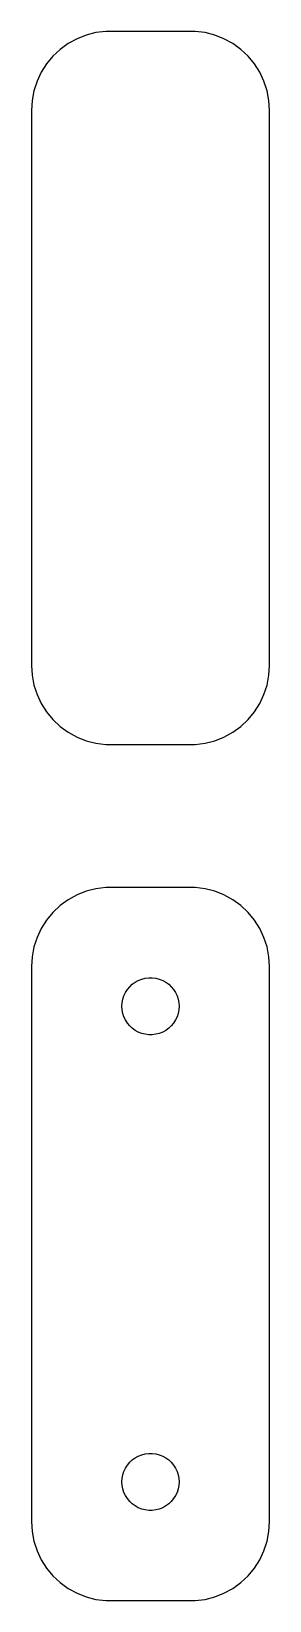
# Model space of a CAD drawing. Header units: metres. Extents: x -7.5 to 7.5, y 31.5 to 130.5.
import ezdxf

# ---------------------------------------------------------------- set-up
doc = ezdxf.new("R2010")
doc.units = ezdxf.units.M

msp = doc.modelspace()

# ---------------------------------------------------------------- linework, layer by layer
for p, q in [((-5.17912, 129.722), (-5.68712, 129.353)), ((-4.62889, 130.024), (-5.17912, 129.722)), ((-4.04507, 130.255), (-4.62889, 130.024)), ((-3.4369, 130.411), (-4.04507, 130.255)), ((-2.81395, 130.49), (-3.4369, 130.411)), ((2.81395, 130.49), (-2.81395, 130.49)), ((3.4369, 130.411), (2.81395, 130.49)), ((4.04507, 130.255), (3.4369, 130.411)), ((4.62889, 130.024), (4.04507, 130.255)), ((5.17912, 129.722), (4.62889, 130.024)), ((5.68712, 129.353), (5.17912, 129.722)), ((-6.14484, 128.923), (-6.54507, 128.439)), ((-5.68712, 129.353), (-6.14484, 128.923)), ((6.14484, 128.923), (5.68712, 129.353)), ((6.54507, 128.439), (6.14484, 128.923)), ((-6.88153, 127.909), (-7.14888, 127.341)), ((-6.54507, 128.439), (-6.88153, 127.909)), ((6.88153, 127.909), (6.54507, 128.439)), ((7.14888, 127.341), (6.88153, 127.909)), ((-7.34291, 126.743), (-7.46057, 126.127)), ((-7.14888, 127.341), (-7.34291, 126.743)), ((7.34291, 126.743), (7.14888, 127.341)), ((7.46057, 126.127), (7.34291, 126.743)), ((-7.46057, 126.127), (-7.5, 125.5)), ((7.5, 125.5), (7.46057, 126.127)), ((-7.5, 125.5), (-7.5, 90.5)), ((7.5, 90.5), (7.5, 125.5)), ((-7.5, 90.5), (-7.46057, 89.8733)), ((7.46057, 89.8733), (7.5, 90.5)), ((-7.46057, 89.8733), (-7.34291, 89.2566)), ((-7.34291, 89.2566), (-7.14888, 88.6594)), ((7.14888, 88.6594), (7.34291, 89.2566)), ((7.34291, 89.2566), (7.46057, 89.8733)), ((-7.14888, 88.6594), (-6.88153, 88.0912)), ((6.88153, 88.0912), (7.14888, 88.6594)), ((-6.88153, 88.0912), (-6.54507, 87.5611)), ((-6.54507, 87.5611), (-6.14484, 87.0773)), ((6.14484, 87.0773), (6.54507, 87.5611)), ((6.54507, 87.5611), (6.88153, 88.0912)), ((-6.14484, 87.0773), (-5.68712, 86.6474)), ((-5.68712, 86.6474), (-5.17912, 86.2784)), ((-5.17912, 86.2784), (-4.62889, 85.9759)), ((4.62889, 85.9759), (5.17912, 86.2784)), ((5.17912, 86.2784), (5.68712, 86.6474)), ((5.68712, 86.6474), (6.14484, 87.0773)), ((-4.62889, 85.9759), (-4.04507, 85.7447)), ((-4.04507, 85.7447), (-3.4369, 85.5886)), ((-3.4369, 85.5886), (-2.81395, 85.5099)), ((-2.81395, 85.5099), (2.81395, 85.5099)), ((2.81395, 85.5099), (3.4369, 85.5886)), ((3.4369, 85.5886), (4.04507, 85.7447)), ((4.04507, 85.7447), (4.62889, 85.9759)), ((-4.04507, 76.2553), (-4.62889, 76.0241)), ((-3.4369, 76.4114), (-4.04507, 76.2553)), ((-2.81395, 76.4901), (-3.4369, 76.4114)), ((2.81395, 76.4901), (-2.81395, 76.4901)), ((3.4369, 76.4114), (2.81395, 76.4901)), ((4.04507, 76.2553), (3.4369, 76.4114)), ((4.62889, 76.0241), (4.04507, 76.2553)), ((-5.68712, 75.3526), (-6.14484, 74.9227)), ((-5.17912, 75.7216), (-5.68712, 75.3526)), ((-4.62889, 76.0241), (-5.17912, 75.7216)), ((5.17912, 75.7216), (4.62889, 76.0241)), ((5.68712, 75.3526), (5.17912, 75.7216)), ((6.14484, 74.9227), (5.68712, 75.3526)), ((-6.54507, 74.4389), (-6.88153, 73.9088)), ((-6.14484, 74.9227), (-6.54507, 74.4389)), ((6.54507, 74.4389), (6.14484, 74.9227)), ((6.88153, 73.9088), (6.54507, 74.4389)), ((-7.14888, 73.3406), (-7.34291, 72.7434)), ((-6.88153, 73.9088), (-7.14888, 73.3406)), ((7.14888, 73.3406), (6.88153, 73.9088)), ((7.34291, 72.7434), (7.14888, 73.3406)), ((-7.34291, 72.7434), (-7.46057, 72.1267)), ((7.46057, 72.1267), (7.34291, 72.7434)), ((-7.46057, 72.1267), (-7.5, 71.5)), ((-7.5, 71.5), (-7.5, 36.5)), ((7.5, 71.5), (7.46057, 72.1267)), ((7.5, 36.5), (7.5, 71.5)), ((-1.31213, 70.2322), (-1.14735, 70.3869)), ((-1.14735, 70.3869), (-0.964478, 70.5198)), ((-0.964478, 70.5198), (-0.766388, 70.6287)), ((-0.766388, 70.6287), (-0.556229, 70.7119)), ((-0.556229, 70.7119), (-0.33728, 70.7681)), ((-0.33728, 70.7681), (-0.113022, 70.7964)), ((-0.113022, 70.7964), (0.113022, 70.7964)), ((0.113022, 70.7964), (0.33728, 70.7681)), ((0.33728, 70.7681), (0.556229, 70.7119)), ((0.556229, 70.7119), (0.766388, 70.6287)), ((0.766388, 70.6287), (0.964478, 70.5198)), ((0.964478, 70.5198), (1.14735, 70.3869)), ((1.14735, 70.3869), (1.31213, 70.2322)), ((-1.7858, 69.2256), (-1.74344, 69.4476)), ((-1.74344, 69.4476), (-1.67358, 69.6626)), ((-1.67358, 69.6626), (-1.57735, 69.8671)), ((-1.57735, 69.8671), (-1.45622, 70.058)), ((-1.45622, 70.058), (-1.31213, 70.2322)), ((1.31213, 70.2322), (1.45622, 70.058)), ((1.45622, 70.058), (1.57735, 69.8671)), ((1.57735, 69.8671), (1.67358, 69.6626)), ((1.67358, 69.6626), (1.74344, 69.4476)), ((1.74344, 69.4476), (1.7858, 69.2256)), ((-1.79999, 69), (-1.7858, 69.2256)), ((-1.7858, 68.7744), (-1.79999, 69)), ((-1.74344, 68.5524), (-1.7858, 68.7744)), ((-1.67358, 68.3374), (-1.74344, 68.5524)), ((-1.57735, 68.1328), (-1.67358, 68.3374)), ((1.67358, 68.3374), (1.57735, 68.1328)), ((1.74344, 68.5524), (1.67358, 68.3374)), ((1.7858, 68.7744), (1.74344, 68.5524)), ((1.7858, 69.2256), (1.79999, 69)), ((1.79999, 69), (1.7858, 68.7744)), ((-1.45622, 67.942), (-1.57735, 68.1328)), ((-1.31213, 67.7678), (-1.45622, 67.942)), ((-1.14735, 67.6131), (-1.31213, 67.7678)), ((-0.964478, 67.4802), (-1.14735, 67.6131)), ((-0.766388, 67.3713), (-0.964478, 67.4802)), ((-0.556229, 67.2881), (-0.766388, 67.3713)), ((0.766388, 67.3713), (0.556229, 67.2881)), ((0.964478, 67.4802), (0.766388, 67.3713)), ((1.14735, 67.6131), (0.964478, 67.4802)), ((1.31213, 67.7678), (1.14735, 67.6131)), ((1.45622, 67.942), (1.31213, 67.7678)), ((1.57735, 68.1328), (1.45622, 67.942)), ((-0.33728, 67.2319), (-0.556229, 67.2881)), ((-0.113022, 67.2036), (-0.33728, 67.2319)), ((0.113022, 67.2036), (-0.113022, 67.2036)), ((0.33728, 67.2319), (0.113022, 67.2036)), ((0.556229, 67.2881), (0.33728, 67.2319)), ((-0.964478, 40.5198), (-0.766388, 40.6287)), ((-0.766388, 40.6287), (-0.556229, 40.7119)), ((-0.556229, 40.7119), (-0.33728, 40.7681)), ((-0.33728, 40.7681), (-0.113022, 40.7964)), ((-0.113022, 40.7964), (0.113022, 40.7964)), ((0.113022, 40.7964), (0.33728, 40.7681)), ((0.33728, 40.7681), (0.556229, 40.7119)), ((0.556229, 40.7119), (0.766388, 40.6287)), ((0.766388, 40.6287), (0.964478, 40.5198)), ((-1.74344, 39.4476), (-1.67358, 39.6626)), ((-1.67358, 39.6626), (-1.57735, 39.8672)), ((-1.57735, 39.8672), (-1.45622, 40.058)), ((-1.45622, 40.058), (-1.31213, 40.2322)), ((-1.31213, 40.2322), (-1.14735, 40.3869)), ((-1.14735, 40.3869), (-0.964478, 40.5198)), ((0.964478, 40.5198), (1.14735, 40.3869)), ((1.14735, 40.3869), (1.31213, 40.2322)), ((1.31213, 40.2322), (1.45622, 40.058)), ((1.45622, 40.058), (1.57735, 39.8672)), ((1.57735, 39.8672), (1.67358, 39.6626)), ((1.67358, 39.6626), (1.74344, 39.4476)), ((-1.79999, 39), (-1.7858, 39.2256)), ((-1.7858, 38.7744), (-1.79999, 39)), ((-1.7858, 39.2256), (-1.74344, 39.4476)), ((-1.74344, 38.5524), (-1.7858, 38.7744)), ((1.74344, 39.4476), (1.7858, 39.2256)), ((1.7858, 38.7744), (1.74344, 38.5524)), ((1.7858, 39.2256), (1.79999, 39)), ((1.79999, 39), (1.7858, 38.7744)), ((-1.67358, 38.3374), (-1.74344, 38.5524)), ((-1.57735, 38.1329), (-1.67358, 38.3374)), ((-1.45622, 37.942), (-1.57735, 38.1329)), ((-1.31213, 37.7678), (-1.45622, 37.942)), ((-1.14735, 37.6131), (-1.31213, 37.7678)), ((-0.964478, 37.4802), (-1.14735, 37.6131)), ((1.14735, 37.6131), (0.964478, 37.4802)), ((1.31213, 37.7678), (1.14735, 37.6131)), ((1.45622, 37.942), (1.31213, 37.7678)), ((1.57735, 38.1329), (1.45622, 37.942)), ((1.67358, 38.3374), (1.57735, 38.1329)), ((1.74344, 38.5524), (1.67358, 38.3374)), ((-0.766388, 37.3713), (-0.964478, 37.4802)), ((-0.556229, 37.2881), (-0.766388, 37.3713)), ((-0.33728, 37.2319), (-0.556229, 37.2881)), ((-0.113022, 37.2036), (-0.33728, 37.2319)), ((0.113022, 37.2036), (-0.113022, 37.2036)), ((0.33728, 37.2319), (0.113022, 37.2036)), ((0.556229, 37.2881), (0.33728, 37.2319)), ((0.766388, 37.3713), (0.556229, 37.2881)), ((0.964478, 37.4802), (0.766388, 37.3713)), ((-7.5, 36.5), (-7.46057, 35.8733)), ((-7.46057, 35.8733), (-7.34291, 35.2566)), ((7.34291, 35.2566), (7.46057, 35.8733)), ((7.46057, 35.8733), (7.5, 36.5)), ((-7.34291, 35.2566), (-7.14888, 34.6594)), ((-7.14888, 34.6594), (-6.88153, 34.0912)), ((6.88153, 34.0912), (7.14888, 34.6594)), ((7.14888, 34.6594), (7.34291, 35.2566)), ((-6.88153, 34.0912), (-6.54507, 33.5611)), ((6.54507, 33.5611), (6.88153, 34.0912)), ((-6.54507, 33.5611), (-6.14484, 33.0773)), ((-6.14484, 33.0773), (-5.68712, 32.6474)), ((5.68712, 32.6474), (6.14484, 33.0773)), ((6.14484, 33.0773), (6.54507, 33.5611)), ((-5.68712, 32.6474), (-5.17912, 32.2784)), ((-5.17912, 32.2784), (-4.62889, 31.9759)), ((-4.62889, 31.9759), (-4.04507, 31.7447)), ((-4.04507, 31.7447), (-3.4369, 31.5886)), ((3.4369, 31.5886), (4.04507, 31.7447)), ((4.04507, 31.7447), (4.62889, 31.9759)), ((4.62889, 31.9759), (5.17912, 32.2784)), ((5.17912, 32.2784), (5.68712, 32.6474)), ((-3.4369, 31.5886), (-2.81395, 31.5099)), ((-2.81395, 31.5099), (2.81395, 31.5099)), ((2.81395, 31.5099), (3.4369, 31.5886))]:
    msp.add_line(p, q)

doc.saveas('drawing.dxf')
